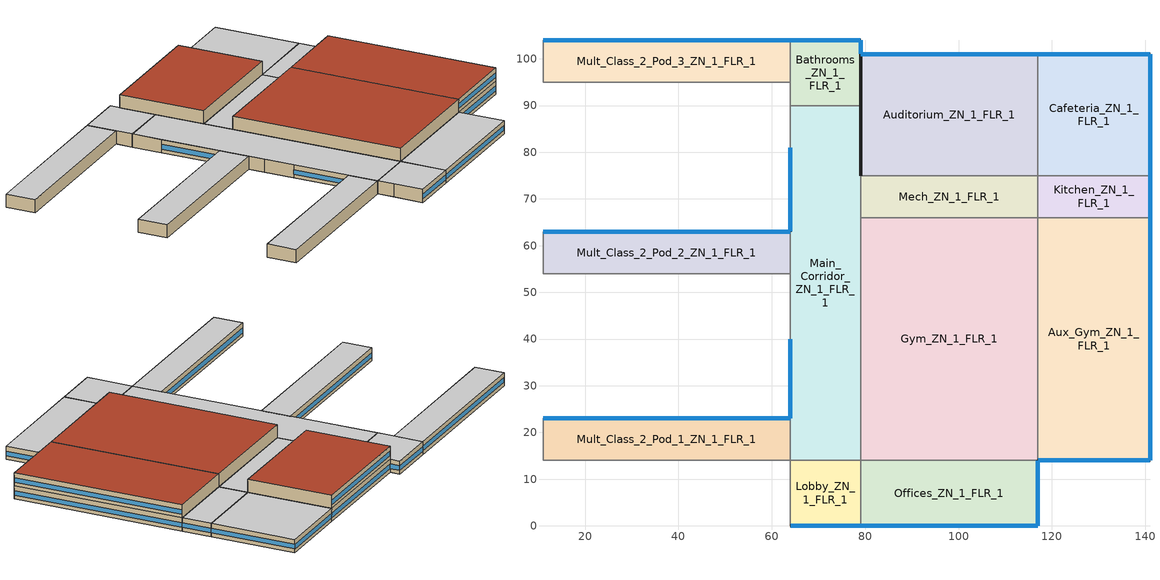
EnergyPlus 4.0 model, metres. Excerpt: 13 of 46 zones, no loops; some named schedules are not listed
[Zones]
Auditorium_ZN_1_FLR_1
 floor ground (ext-slab): 79,101 117,101 117,75 79,75 z0
 wall outside (ext-walls-steelframe-nonres): 117,101 79,101 79,75 z0:4; 117,101 79,101 79,75 z4:8
 wall to Mech_ZN_1_FLR_1 (int-walls): 79,75 117,75 z0:4
 wall to Cafeteria_ZN_1_FLR_1 (int-walls): 117,75 117,101 z0:4
 wall to Mech_ZN_1_FLR_2 (int-walls): 79,75 117,75 z4:8
 wall to LIBRARY_MEDIA_CENTER_ZN_1_FLR_2 (int-walls): 117,75 117,101 z4:8
 window (window-nonres-fixed): 116.95,101 79.05,101 z1.1:2.5; 116.95,101 79.05,101 z5.1:6.5
 roof outside (roof-IEAD-nonres): 79,75 117,75 117,101 79,101 z8
Aux_Gym_ZN_1_FLR_1
 floor ground (ext-slab): 117,66 141,66 141,14 117,14 z0
 wall outside (ext-walls-steelframe-nonres): 117,14 141,14 141,66 z0:4; 117,14 141,14 141,66 z4:8
 wall to Kitchen_ZN_1_FLR_1 (int-walls): 141,66 117,66 z0:4
 wall to Gym_ZN_1_FLR_1 (int-walls): 117,66 117,14 z0:4; 117,66 117,14 z4:8
 wall to LIBRARY_MEDIA_CENTER_ZN_1_FLR_2 (int-walls): 141,66 117,66 z4:8
 window (window-nonres-fixed): 117.05,14 140.95,14 z1.1:2.51; 141,14.05 141,65.95 z1.1:2.5; 117.05,14 140.95,14 z5.1:6.51; 141,14.05 141,65.95 z5.1:6.5
 roof outside (roof-IEAD-nonres): 117,14 141,14 141,66 117,66 z8
Bathrooms_ZN_1_FLR_1
 floor ground (ext-slab): 64,104 79,104 79,90 64,90 z0
 wall outside (ext-walls-steelframe-nonres): 79,90 79,101 79,104 64,104 z0:4
 wall to Main_Corridor_ZN_1_FLR_1 (int-walls): 64,90 79,90 z0:4
 wall to Mult_Class_2_Pod_3_ZN_1_FLR_1 (int-walls): 64,104 64,95 z0:4
 wall to Corridor_Pod_3_ZN_1_FLR_1 (int-walls): 64,95 64,90 z0:4
 window (window-nonres-fixed): 79,101.05 79,103.95 z1.1:2.55; 78.95,104 64.05,104 z1.1:2.51
 ceiling to Bathrooms_ZN_1_FLR_2 (INT-FLOOR-UNDERSIDE): 64,90 79,90 79,104 64,104 z4
Cafeteria_ZN_1_FLR_1
 floor ground (ext-slab): 117,101 141,101 141,75 117,75 z0
 wall outside (ext-walls-steelframe-nonres): 141,75 141,101 117,101 z0:4
 wall to Kitchen_ZN_1_FLR_1 (int-walls): 117,75 141,75 z0:4
 window (window-nonres-fixed): 141,75.05 141,100.95 / 140.95,101 117.05,101 z1.1:2.51
 ceiling to LIBRARY_MEDIA_CENTER_ZN_1_FLR_2 (INT-FLOOR-UNDERSIDE): 117,75 141,75 141,101 117,101 z4
Gym_ZN_1_FLR_1
 floor ground (ext-slab): 79,66 117,66 117,14 79,14 z0
 wall to Offices_ZN_1_FLR_1 (int-walls): 79,14 117,14 z0:4
 wall to Mech_ZN_1_FLR_1 (int-walls): 117,66 79,66 z0:4
 wall to Main_Corridor_ZN_1_FLR_1 (int-walls): 79,66 79,14 z0:4
 wall to Offices_ZN_1_FLR_2 (int-walls): 79,14 117,14 z4:8
 wall to Mech_ZN_1_FLR_2 (int-walls): 117,66 79,66 z4:8
 wall to Main_Corridor_ZN_1_FLR_2 (int-walls): 79,66 79,14 z4:8
 roof outside (roof-IEAD-nonres): 79,14 117,14 117,66 79,66 z8
Kitchen_ZN_1_FLR_1
 floor ground (ext-slab): 117,75 141,75 141,66 117,66 z0
 wall outside (ext-walls-steelframe-nonres): 141,66 141,75 z0:4
 wall to Mech_ZN_1_FLR_1 (int-walls): 117,75 117,66 z0:4
 window (window-nonres-fixed): 141,66.05 141,74.95 z1.1:2.52
 ceiling to LIBRARY_MEDIA_CENTER_ZN_1_FLR_2 (INT-FLOOR-UNDERSIDE): 117,66 141,66 141,75 117,75 z4
Lobby_ZN_1_FLR_1
 floor ground (ext-slab): 64,14 79,14 79,0 64,0 z0
 wall outside (ext-walls-steelframe-nonres): 64,0 79,0 z0:4
 wall to Offices_ZN_1_FLR_1 (int-walls): 79,0 79,14 z0:4
 wall to Main_Corridor_ZN_1_FLR_1 (int-walls): 79,14 64,14 z0:4
 wall to Corridor_Pod_1_ZN_1_FLR_1 (int-walls): 64,14 64,9 z0:4
 wall to Mult_Class_1_Pod_1_ZN_1_FLR_1 (int-walls): 64,9 64,0 z0:4
 window (window-nonres-fixed): 64.05,0 78.95,0 z1.1:2.51
 ceiling to Lobby_ZN_1_FLR_2 (INT-FLOOR-UNDERSIDE): 64,0 79,0 79,14 64,14 z4
Main_Corridor_ZN_1_FLR_1
 floor ground (ext-slab): 64,90 79,90 79,14 64,14 z0
 wall outside (ext-walls-steelframe-nonres): 64,40 64,23 / 79,75 79,90 / 64,81 64,63 z0:4
 wall to Mult_Class_1_Pod_2_ZN_1_FLR_1 (int-walls): 64,49 64,40 z0:4
 wall to Mult_Class_2_Pod_1_ZN_1_FLR_1 (int-walls): 64,23 64,14 z0:4
 wall to Mech_ZN_1_FLR_1 (int-walls): 79,66 79,75 z0:4
 wall to Mult_Class_1_Pod_3_ZN_1_FLR_1 (int-walls): 64,90 64,81 z0:4
 wall to Mult_Class_2_Pod_2_ZN_1_FLR_1 (int-walls): 64,63 64,54 z0:4
 wall to Corridor_Pod_2_ZN_1_FLR_1 (int-walls): 64,54 64,49 z0:4
 window (window-nonres-fixed): 64,39.95 64,23.05 / 64,80.95 64,63.05 z1.1:2.51
 ceiling to Main_Corridor_ZN_1_FLR_2 (INT-FLOOR-UNDERSIDE): 64,14 79,14 79,90 64,90 z4
Mech_ZN_1_FLR_1
 floor ground (ext-slab): 79,75 117,75 117,66 79,66 z0
 ceiling to Mech_ZN_1_FLR_2 (INT-FLOOR-UNDERSIDE): 79,66 117,66 117,75 79,75 z4
Mult_Class_2_Pod_1_ZN_1_FLR_1
 floor ground (ext-slab): 11,23 64,23 64,14 11,14 z0
 wall outside (ext-walls-steelframe-nonres): 64,23 11,23 z0:4
 wall to Corridor_Pod_1_ZN_1_FLR_1 (int-walls): 11,14 64,14 z0:4
 wall to Corner_Class_2_Pod_1_ZN_1_FLR_1 (int-walls): 11,23 11,14 z0:4
 window (window-nonres-fixed): 63.95,23 11.05,23 z1.1:2.5
 ceiling to Mult_Class_2_Pod_1_ZN_1_FLR_2 (INT-FLOOR-UNDERSIDE): 11,14 64,14 64,23 11,23 z4
Mult_Class_2_Pod_2_ZN_1_FLR_1
 floor ground (ext-slab): 11,63 64,63 64,54 11,54 z0
 wall outside (ext-walls-steelframe-nonres): 64,63 11,63 z0:4
 wall to Corridor_Pod_2_ZN_1_FLR_1 (int-walls): 11,54 64,54 z0:4
 wall to Corner_Class_2_Pod_2_ZN_1_FLR_1 (int-walls): 11,63 11,54 z0:4
 window (window-nonres-fixed): 63.95,63 11.05,63 z1.1:2.5
 ceiling to Mult_Class_2_Pod_2_ZN_1_FLR_2 (INT-FLOOR-UNDERSIDE): 11,54 64,54 64,63 11,63 z4
Mult_Class_2_Pod_3_ZN_1_FLR_1
 floor ground (ext-slab): 11,104 64,104 64,95 11,95 z0
 wall outside (ext-walls-steelframe-nonres): 64,104 11,104 z0:4
 wall to Corridor_Pod_3_ZN_1_FLR_1 (int-walls): 11,95 64,95 z0:4
 wall to Corner_Class_2_Pod_3_ZN_1_FLR_1 (int-walls): 11,104 11,95 z0:4
 window (window-nonres-fixed): 63.95,104 11.05,104 z1.1:2.5
 ceiling to Mult_Class_2_Pod_3_ZN_1_FLR_2 (INT-FLOOR-UNDERSIDE): 11,95 64,95 64,104 11,104 z4
Offices_ZN_1_FLR_1
 floor ground (ext-slab): 79,14 117,14 117,0 79,0 z0
 wall outside (ext-walls-steelframe-nonres): 79,0 117,0 117,14 z0:4
 window (window-nonres-fixed): 79.05,0 116.95,0 z1.1:2.5; 117,0.05 117,13.95 z1.1:2.51
 ceiling to Offices_ZN_1_FLR_2 (INT-FLOOR-UNDERSIDE): 79,0 117,0 117,14 79,14 z4
[Site:WaterMainsTemperature]
Calculation Method=CORRELATION; Annual Average Outdoor Air Temperature {C}=-3.17; Maximum Difference In Monthly Average Outdoor Air Temperatures {deltaC}=40
[SizingPeriod:DesignDay] Barometric Pressure {Pa}=99678; Rain {0-no,1-yes}=0; Snow on ground {0-no,1-yes}=0; Day of Month=21; Daylight Savings Time Indicator=0; Humidity Indicating Type=WetBulb
Name | Maximum Dry-Bulb Temperature {C} | Daily Temp Range {C} | Humidity Indicating Conditions at Maximum Dry-Bulb | Wind Speed {m/s} design conditions vs. traditional 6.71 m/s (15 mph) | Wind Direction {Degrees; N=0, S=180} | Clearness {0.0 to 1.1} | Month | Day Type | Wind Speed {m/s} design conditions vs. traditional 3.35 m/s (7mph)
FAIRBANKS Ann Htg 99.6% Condns DB | -42.5 | 0 | -42.5 | 0.5 | 10 | 0 | 1 | WinterDesignDay
FAIRBANKS Ann Clg .4% Condns WB=>MDB | 24.8 | 10.3 | 17.2 |  | 180 | 1 | 7 | SummerDesignDay | 3.3
[Site:Location]
USA AK-FAIRBANKS: Latitude {deg}=64.82; Longitude {deg}=-147.87; Time Zone {hr}=-9; Elevation {m}=138
[Site:GroundTemperature:BuildingSurface]
18.433, 18.408, 18.536, 18.706, 18.864, 19.112, 19.608, 19.23, 19.106, 18.966, 18.725, 18.567
[Building]
Benchmark Secondary School Post-1980 V1.2_4.0: North Axis=0; Terrain=City; Loads Convergence Tolerance Value=0.04; Temperature Convergence Tolerance Value=0.2; Solar Distribution=FullInteriorAndExterior; Maximum Number of Warmup Days=25
[Construction]
ext-walls-steelframe-nonres: Wood Siding, Steel Frame NonRes Wall Insulation, 1/2IN Gypsum
roof-IEAD-nonres: Roof Membrane, IEAD NonRes Roof Insulation, Metal Decking
ext-slab: HW CONCRETE, CP02 CARPET PAD
int-walls: 1/2IN Gypsum, 1/2IN Gypsum
INT-FLOOR-UNDERSIDE: CP02 CARPET PAD, MAT-CC05 4 HW CONCRETE
window-nonres-fixed: ExistingBuildingNonRes Fixed Assembly Window
InteriorFurnishings: Std Wood 6inch
[Material] Thermal Absorptance=0.9
Name | Roughness | Thickness {m} | Conductivity {W/m-K} | Density {kg/m3} | Specific Heat {J/kg-K} | Solar Absorptance | Visible Absorptance | Density | Specific Heat
Steel Frame NonRes Wall Insulation | MediumRough | 0.176094 | 0.049 | 265 | 836.8 | 0.7 | 0.7
IEAD NonRes Roof Insulation | MediumRough | 0.268738 | 0.049 |  |  | 0.7 | 0.7 | 265 | 836.8
Wood Siding | MediumSmooth | 0.01 | 0.11 | 544.62 | 1210 | 0.78 | 0.78
1/2IN Gypsum | Smooth | 0.0127 | 0.16 | 784.9 | 830 | 0.92 | 0.92
HW CONCRETE; MAT-CC05 4 HW CONCRETE | Rough | 0.1016 | 1.311 | 2240 | 836.8 | 0.7 | 0.7
Roof Membrane | VeryRough | 0.0095 | 0.16 | 1121.29 | 1460 | 0.7 | 0.7
Metal Decking | MediumSmooth | 0.0015 | 45.006 | 7680 | 418.4 | 0.7 | 0.3
Std Wood 6inch | MediumSmooth | 0.15 | 0.12 | 540 | 1210 | 0.7 | 0.7
[Material:NoMass]
CP02 CARPET PAD: Roughness=VeryRough; Thermal Resistance {(m2-K)/W}=0.2165; Thermal Absorptance=0.9; Solar Absorptance=0.7; Visible Absorptance=0.8
[WindowMaterial:SimpleGlazingSystem]
ExistingBuildingNonRes Fixed Assembly Window: U-Factor=2.95256; Solar Heat Gain Coefficient=0.615
[Zone] Type=1; Multiplier=1; Part of Total Floor Area=Yes
Name | Ceiling Height | Volume
Auditorium_ZN_1_FLR_1 | 8 | 7904
Aux_Gym_ZN_1_FLR_1 | 8 | 9984
Bathrooms_ZN_1_FLR_1; Lobby_ZN_1_FLR_1 | 4 | 840
Cafeteria_ZN_1_FLR_1 | 4 | 2496
Gym_ZN_1_FLR_1 | 8 | 15808
Kitchen_ZN_1_FLR_1 | 4 | 864
Main_Corridor_ZN_1_FLR_1 | 4 | 4560
Mech_ZN_1_FLR_1 | 4 | 1368
Mult_Class_2_Pod_1_ZN_1_FLR_1; Mult_Class_2_Pod_2_ZN_1_FLR_1; Mult_Class_2_Pod_3_ZN_1_FLR_1 | 4 | 1908
Offices_ZN_1_FLR_1 | 4 | 2128
[People] Fraction Radiant=0.3; User Specified Sensible Fraction=AUTOCALCULATE; Activity Level Schedule=ACTIVITY_SCH; Enable ASHRAE 55 Comfort Warnings=No; MRT Calculation=ZoneAveraged; Work Efficiency Schedule=WORK_EFF_SCH; Clothing Schedule=CLOTHING_SCH; Air Velocity Schedule=AIR_VELO_SCH; Thermal Comfort Report=FANGER
Name | Zone | Schedule | Number of People Calculation Method | Zone Area per Person | Number of People
Auditorium_ZN_1_FLR_1 People | Auditorium_ZN_1_FLR_1 | BLDG_OCC_SCH_Auditorium | Area/Person | 1
Aux_Gym_ZN_1_FLR_1 People | Aux_Gym_ZN_1_FLR_1 | BLDG_OCC_SCH_Gym | Area/Person | 3.33
Bathrooms_ZN_1_FLR_1 People | Bathrooms_ZN_1_FLR_1 | BLDG_OCC_SCH | Area/Person | 10
Cafeteria_ZN_1_FLR_1 People | Cafeteria_ZN_1_FLR_1 | BLDG_OCC_SCH_Cafeteria | Area/Person | 1.39
Gym_ZN_1_FLR_1 People | Gym_ZN_1_FLR_1 | BLDG_OCC_SCH_Gym | Area/Person | 1
Kitchen_ZN_1_FLR_1 People | Kitchen_ZN_1_FLR_1 | BLDG_OCC_SCH | People |  | 32.4
Mech_ZN_1_FLR_1 People | Mech_ZN_1_FLR_1 | BLDG_OCC_SCH | Area/Person | 100
Mult_Class_2_Pod_1_ZN_1_FLR_1 People | Mult_Class_2_Pod_1_ZN_1_FLR_1 | BLDG_OCC_SCH | Area/Person | 4
Mult_Class_2_Pod_2_ZN_1_FLR_1 People | Mult_Class_2_Pod_2_ZN_1_FLR_1 | BLDG_OCC_SCH | Area/Person | 4
Mult_Class_2_Pod_3_ZN_1_FLR_1 People | Mult_Class_2_Pod_3_ZN_1_FLR_1 | BLDG_OCC_SCH | Area/Person | 4
Offices_ZN_1_FLR_1 People | Offices_ZN_1_FLR_1 | BLDG_OCC_SCH_Offices | Area/Person | 20
[Lights] Schedule=BLDG_LIGHT_SCH; Design Level Calculation Method=Watts/Area; Return Air Fraction=0; Fraction Radiant=0.37; Fraction Visible=0.2; Fraction Replaceable=1; Return Air Fraction is Calculated from Plenum Temperature=No
Name | Zone | Watts per Zone Area {W/m2}
Auditorium_ZN_1_FLR_1_Lights | Auditorium_ZN_1_FLR_1 | 12.08
Aux_Gym_ZN_1_FLR_1_Lights | Aux_Gym_ZN_1_FLR_1 | 11.81
Bathrooms_ZN_1_FLR_1_Lights | Bathrooms_ZN_1_FLR_1 | 9.6
Cafeteria_ZN_1_FLR_1_Lights | Cafeteria_ZN_1_FLR_1 | 14.38
Gym_ZN_1_FLR_1_Lights | Gym_ZN_1_FLR_1 | 11.38
Kitchen_ZN_1_FLR_1_Lights | Kitchen_ZN_1_FLR_1 | 16.76
Lobby_ZN_1_FLR_1_Lights | Lobby_ZN_1_FLR_1 | 12
Main_Corridor_ZN_1_FLR_1_Lights | Main_Corridor_ZN_1_FLR_1 | 10.74
Mech_ZN_1_FLR_1_Lights | Mech_ZN_1_FLR_1 | 8.05
Mult_Class_2_Pod_1_ZN_1_FLR_1_Lights | Mult_Class_2_Pod_1_ZN_1_FLR_1 | 21.52
Mult_Class_2_Pod_2_ZN_1_FLR_1_Lights | Mult_Class_2_Pod_2_ZN_1_FLR_1 | 21.52
Mult_Class_2_Pod_3_ZN_1_FLR_1_Lights | Mult_Class_2_Pod_3_ZN_1_FLR_1 | 21.52
Offices_ZN_1_FLR_1_Lights | Offices_ZN_1_FLR_1 | 20.09
[ElectricEquipment]
Name | Zone | Schedule | Design Level Calculation Method | Watts per Zone Floor Area {W/m2} | Fraction Latent | Fraction Radiant | Fraction Lost | Design Level {W}
Auditorium_ZN_1_FLR_1_PlugMisc_Equip | Auditorium_ZN_1_FLR_1 | BLDG_EQUIP_SCH | Watts/Area | 5 | 0 | 0.5 | 0
Aux_Gym_ZN_1_FLR_1_PlugMisc_Equip | Aux_Gym_ZN_1_FLR_1 | BLDG_EQUIP_SCH | Watts/Area | 5 | 0 | 0.5 | 0
Bathrooms_ZN_1_FLR_1_PlugMisc_Equip | Bathrooms_ZN_1_FLR_1 | BLDG_EQUIP_SCH | Watts/Area | 4 | 0 | 0.5 | 0
Cafeteria_ZN_1_FLR_1_PlugMisc_Equip | Cafeteria_ZN_1_FLR_1 | KITCHEN_ELEC_EQUIP_SCH | Watts/Area | 19.26 | 0 | 0.5 | 0
Gym_ZN_1_FLR_1_PlugMisc_Equip | Gym_ZN_1_FLR_1 | BLDG_EQUIP_SCH | Watts/Area | 5 | 0 | 0.5 | 0
Kitchen_ZN_1_FLR_1_ExhFan_Equip | Kitchen_ZN_1_FLR_1 | Kitchen_Exhaust_SCH | EquipmentLevel |  | 0 | 0 | 1 | 699
Kitchen_ZN_1_FLR_1_MiscElec_Equip | Kitchen_ZN_1_FLR_1 | KITCHEN_ELEC_EQUIP_SCH | EquipmentLevel |  | 0.25 | 0.3 | 0.2 | 47994
Lobby_ZN_1_FLR_1_PlugMisc_Equip | Lobby_ZN_1_FLR_1 | BLDG_EQUIP_SCH | Watts/Area | 4 | 0 | 0.5 | 0
Main_Corridor_ZN_1_FLR_1_PlugMisc_Equip | Main_Corridor_ZN_1_FLR_1 | BLDG_EQUIP_SCH | Watts/Area | 4 | 0 | 0.5 | 0
Mech_ZN_1_FLR_1_Elevators_Equip | Mech_ZN_1_FLR_1 | BLDG_ELEVATORS | EquipmentLevel |  | 0 | 0.5 | 0 | 32109.9
Mech_ZN_1_FLR_1_PlugMisc_Equip | Mech_ZN_1_FLR_1 | BLDG_EQUIP_SCH | Watts/Area | 4 | 0 | 0.5 | 0
Mult_Class_2_Pod_1_ZN_1_FLR_1_PlugMisc_Equip | Mult_Class_2_Pod_1_ZN_1_FLR_1 | BLDG_EQUIP_SCH | Watts/Area | 10 | 0 | 0.5 | 0
Mult_Class_2_Pod_2_ZN_1_FLR_1_PlugMisc_Equip | Mult_Class_2_Pod_2_ZN_1_FLR_1 | BLDG_EQUIP_SCH | Watts/Area | 10 | 0 | 0.5 | 0
Mult_Class_2_Pod_3_ZN_1_FLR_1_PlugMisc_Equip | Mult_Class_2_Pod_3_ZN_1_FLR_1 | BLDG_EQUIP_SCH | Watts/Area | 10 | 0 | 0.5 | 0
Offices_ZN_1_FLR_1_PlugMisc_Equip | Offices_ZN_1_FLR_1 | BLDG_EQUIP_SCH | Watts/Area | 10.8 | 0 | 0.5 | 0
[GasEquipment]
Kitchen_ZN_1_FLR_1_MiscGas_Equip: Zone=Kitchen_ZN_1_FLR_1; Schedule=KITCHEN_GAS_EQUIP_SCH; Design Level Calculation Method=EquipmentLevel; Design Level {W}=241713; Fraction Latent=0.1; Fraction Radiant=0.2; Fraction Lost=0.7
[Exterior:Lights]
Exterior Facade Lighting: Schedule=ALWAYS_ON; Design Level=11207; Control Option=AstronomicalClock
[ZoneInfiltration:DesignFlowRate] Schedule=INFIL_SCH; Design Volume Flow Rate Calculation Method=Flow/ExteriorWallArea; Flow per Exterior Surface Area {m3/s/m2}=0.001133; Constant Term Coefficient=1; Temperature Term Coefficient=0; Velocity Term Coefficient=0; Velocity Squared Term Coefficient=0
Name | Zone
Auditorium_ZN_1_FLR_1_Infiltration | Auditorium_ZN_1_FLR_1
Aux_Gym_ZN_1_FLR_1_Infiltration | Aux_Gym_ZN_1_FLR_1
Bathrooms_ZN_1_FLR_1_Infiltration | Bathrooms_ZN_1_FLR_1
Cafeteria_ZN_1_FLR_1_Infiltration | Cafeteria_ZN_1_FLR_1
Kitchen_ZN_1_FLR_1_Infiltration | Kitchen_ZN_1_FLR_1
Lobby_ZN_1_FLR_1_Infiltration | Lobby_ZN_1_FLR_1
Main_Corridor_ZN_1_FLR_1_Infiltration | Main_Corridor_ZN_1_FLR_1
Mult_Class_2_Pod_1_ZN_1_FLR_1_Infiltration | Mult_Class_2_Pod_1_ZN_1_FLR_1
Mult_Class_2_Pod_2_ZN_1_FLR_1_Infiltration | Mult_Class_2_Pod_2_ZN_1_FLR_1
Mult_Class_2_Pod_3_ZN_1_FLR_1_Infiltration | Mult_Class_2_Pod_3_ZN_1_FLR_1
Offices_ZN_1_FLR_1_Infiltration | Offices_ZN_1_FLR_1
[InternalMass] Construction=InteriorFurnishings
Name | Zone | Surface Area
Auditorium_ZN_1_FLR_1 Internal Mass | Auditorium_ZN_1_FLR_1 | 1976
Aux_Gym_ZN_1_FLR_1 Internal Mass | Aux_Gym_ZN_1_FLR_1 | 2496
Bathrooms_ZN_1_FLR_1 Internal Mass | Bathrooms_ZN_1_FLR_1 | 420
Cafeteria_ZN_1_FLR_1 Internal Mass | Cafeteria_ZN_1_FLR_1 | 1248
Gym_ZN_1_FLR_1 Internal Mass | Gym_ZN_1_FLR_1 | 3952
Kitchen_ZN_1_FLR_1 Internal Mass | Kitchen_ZN_1_FLR_1 | 432
Lobby_ZN_1_FLR_1 Internal Mass | Lobby_ZN_1_FLR_1 | 420
Main_Corridor_ZN_1_FLR_1 Internal Mass | Main_Corridor_ZN_1_FLR_1 | 2280
Mech_ZN_1_FLR_1 Internal Mass | Mech_ZN_1_FLR_1 | 684
Mult_Class_2_Pod_1_ZN_1_FLR_1 Internal Mass | Mult_Class_2_Pod_1_ZN_1_FLR_1 | 954
Mult_Class_2_Pod_2_ZN_1_FLR_1 Internal Mass | Mult_Class_2_Pod_2_ZN_1_FLR_1 | 954
Mult_Class_2_Pod_3_ZN_1_FLR_1 Internal Mass | Mult_Class_2_Pod_3_ZN_1_FLR_1 | 954
Offices_ZN_1_FLR_1 Internal Mass | Offices_ZN_1_FLR_1 | 1064
[ZoneMixing]
Kitchen_ZN_1_FLR_1 Exhaust Fanmixing_0: Zone=Kitchen_ZN_1_FLR_1; Schedule=HVACOperationSchd; Design Flow Rate Calculation Method=Flow/Zone; Design Flow Rate=1.6288; Source Zone=Cafeteria_ZN_1_FLR_1; Delta Temperature=0
[Schedule:Compact]
BLDG_OCC_SCH: Through: 6/30, For: Weekdays SummerDesignDay, Until: 08:00, 0, Until: 16:00, 0.7, Until: 21:00, 0.15, Until: 24:00, 0, For: AllOtherDays, Until: 24:00, 0, Through: 9/1, For: Weekdays SummerDesignDay, Until: 08:00, 0, Until: 21:00, 0.15, Until: 24:00, 0, For: AllOtherDays, Until: 24:00, 0, Through: 12/31, For: Weekdays SummerDesignDay, Until: 08:00, 0, Until: 16:00, 0.7, Until: 21:00, 0.15, Until: 24:00, 0, For: AllOtherDays, Until: 24:00, 0
BLDG_OCC_SCH_Auditorium: Fraction, Through: 6/30, For: Weekdays SummerDesignDay, Until: 08:00, 0, Until: 15:00, 0.25, Until: 17:00, 0.95, Until: 20:00, 0.1, Until: 24:00, 0, For: AllOtherDays, Until: 24:00, 0, Through: 9/1, For: Weekdays SummerDesignDay, Until: 08:00, 0, Until: 17:00, 0.15, Until: 19:00, 0.35, Until: 24:00, 0, For: AllOtherDays, Until: 24:00, 0, Through: 12/31, For: Weekdays SummerDesignDay, Until: 08:00, 0, Until: 15:00, 0.25, Until: 17:00, 0.95, Until: 20:00, 0.1, Until: 24:00, 0, For: AllOtherDays, Until: 24:00, 0
BLDG_OCC_SCH_Cafeteria: Fraction, Through: 6/30, For: Weekdays SummerDesignDay, Until: 07:00, 0, Until: 09:00, 0.15, Until: 11:00, 0.05, Until: 13:00, 0.95, Until: 15:00, 0.15, Until: 24:00, 0, For: AllOtherDays, Until: 24:00, 0, Through: 9/1, For: Weekdays SummerDesignDay, Until: 09:00, 0, Until: 15:00, 0.25, Until: 24:00, 0, For: AllOtherDays, Until: 24:00, 0, Through: 12/31, For: Weekdays SummerDesignDay, Until: 07:00, 0, Until: 09:00, 0.15, Until: 11:00, 0.05, Until: 13:00, 0.95, Until: 15:00, 0.15, Until: 24:00, 0, For: AllOtherDays, Until: 24:00, 0
BLDG_OCC_SCH_Gym: Through: 6/30, For: Weekdays SummerDesignDay, Until: 08:00, 0, Until: 16:00, 0.35, Until: 21:00, 0.95, Until: 24:00, 0, For: AllOtherDays, Until: 24:00, 0, Through: 9/1, For: Weekdays SummerDesignDay, Until: 08:00, 0, Until: 16:00, 0.35, Until: 21:00, 0.35, Until: 24:00, 0, For: AllOtherDays, Until: 24:00, 0, Through: 12/31, For: Weekdays SummerDesignDay, Until: 08:00, 0, Until: 16:00, 0.35, Until: 21:00, 0.95, Until: 24:00, 0, For: AllOtherDays, Until: 24:00, 0
BLDG_OCC_SCH_Offices: Through: 6/30, For: Weekdays SummerDesignDay, Until: 08:00, 0, Until: 17:00, 0.95, Until: 21:00, 0.15, Until: 24:00, 0, For: AllOtherDays, Until: 24:00, 0, Through: 9/1, For: Weekdays SummerDesignDay, Until: 08:00, 0, Until: 17:00, 0.5, Until: 24:00, 0, For: AllOtherDays, Until: 24:00, 0, Through: 12/31, For: Weekdays SummerDesignDay, Until: 08:00, 0, Until: 17:00, 0.95, Until: 21:00, 0.15, Until: 24:00, 0, For: AllOtherDays, Until: 24:00, 0
ACTIVITY_SCH: Through: 12/31, For: AllDays, Until: 24:00, 120
AIR_VELO_SCH: Through: 12/31, For: AllDays, Until: 24:00, 0.2
CLOTHING_SCH: Through: 04/30, For: AllDays, Until: 24:00, 1.1, Through: 09/30, For: AllDays, Until: 24:00, 0.6, Through: 12/31, For: AllDays, Until: 24:00, 1.1
WORK_EFF_SCH: Through: 12/31, For: AllDays, Until: 24:00, 0
